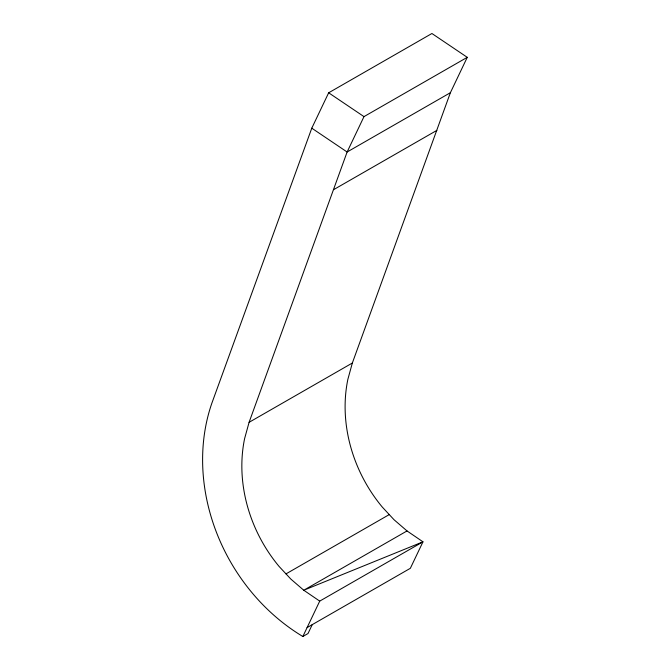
<?xml version="1.0" encoding="UTF-8"?>
<svg xmlns="http://www.w3.org/2000/svg" width="670" height="670" viewBox="0 0 670 670"><rect width="100%" height="100%" fill="white"/><g stroke="black" fill="none" stroke-linecap="round" stroke-linejoin="round"><path stroke-width="1" d="M467.258 57.327L363.994 116.622L347.119 152.006L249.089 422.318L244.6 438.632A137.903 116.253 60.1 0 0 279.038 566.385L290.822 579.064L303.77 590.236L319.724 601.116L422.979 541.821L407.025 530.942L394.077 519.769L382.294 507.081A137.903 116.253 60.1 0 1 347.864 379.329L352.345 363.023L450.382 92.711L467.258 57.327L431.916 33.5L328.66 92.795L311.784 128.179L211.829 403.273A182.265 153.656 60.1 0 0 302.848 636.5L308.007 633.535L312.253 624.641M302.848 636.5L319.724 601.116M450.382 92.711L347.119 152.006L311.784 128.179M333.618 189.66L436.882 130.365M249.089 422.318L352.345 363.023M286.006 573.88L389.262 514.585M407.025 530.942L303.77 590.236L422.979 541.821L410.35 568.302L307.086 627.606M328.66 92.795L363.994 116.622"/></g></svg>
